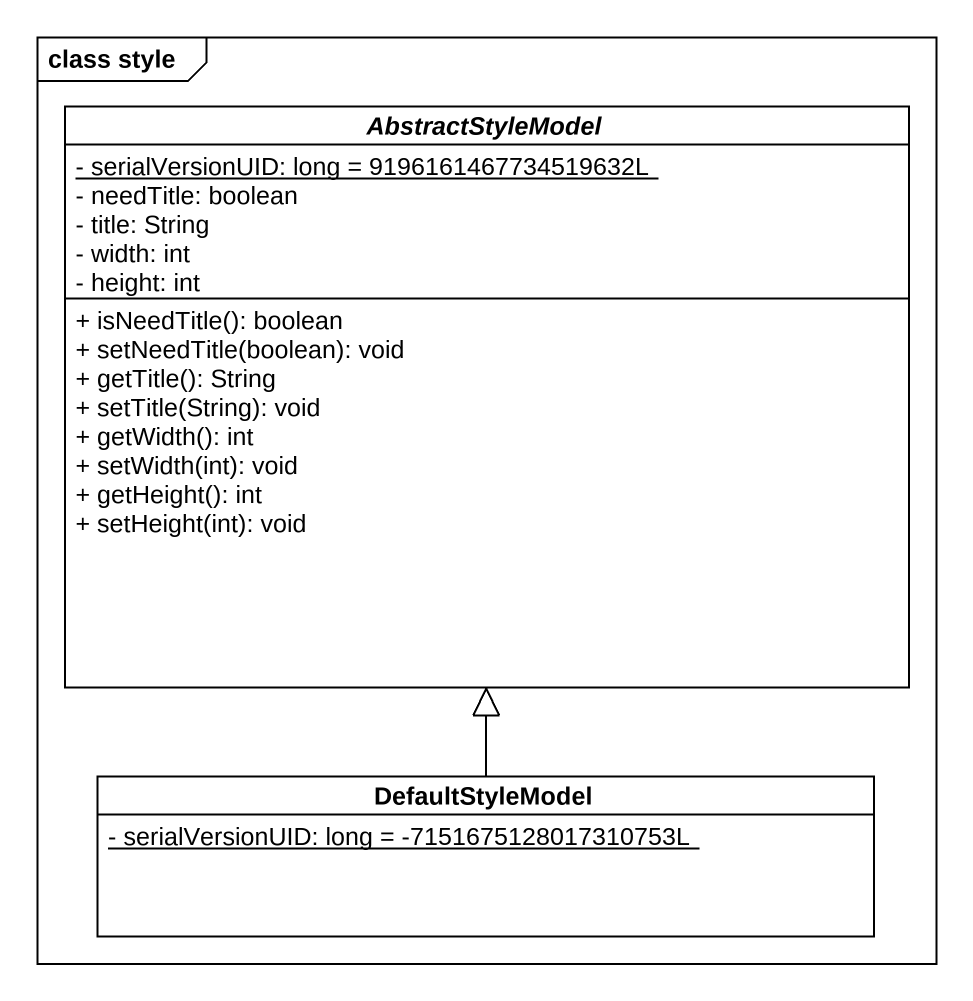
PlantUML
@startuml
mainframe class style
hide circle
hide empty members
skinparam classAttributeIconSize 0
abstract class AbstractStyleModel {
  {static} - serialVersionUID: long = 9196161467734519632L
  - needTitle: boolean
  - title: String
  - width: int
  - height: int
  + isNeedTitle(): boolean
  + setNeedTitle(boolean): void
  + getTitle(): String
  + setTitle(String): void
  + getWidth(): int
  + setWidth(int): void
  + getHeight(): int
  + setHeight(int): void
}
class DefaultStyleModel {
  {static} - serialVersionUID: long = -7151675128017310753L
}
DefaultStyleModel -up-|> AbstractStyleModel
@enduml
